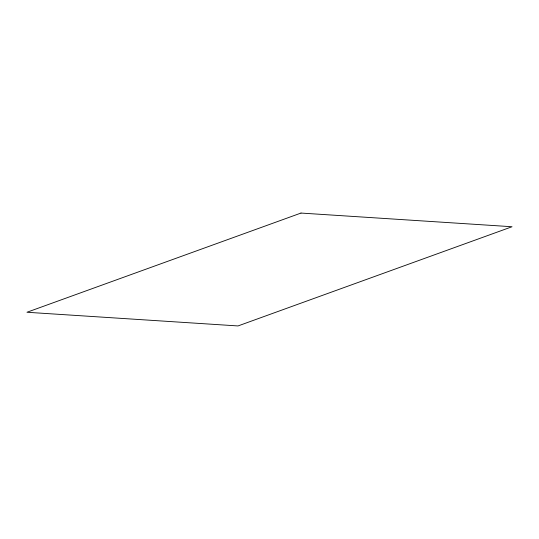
<?xml version="1.0" encoding="UTF-8"?>
<svg xmlns="http://www.w3.org/2000/svg" width="539" height="539" viewBox="0 0 539 539"><rect width="100%" height="100%" fill="white"/><g stroke="black" fill="none" stroke-linecap="round" stroke-linejoin="round"><path stroke-width="0.81" d="M300.984 213.06L26.95 312.263L238.016 325.94L512.05 226.737L300.984 213.06"/></g></svg>
